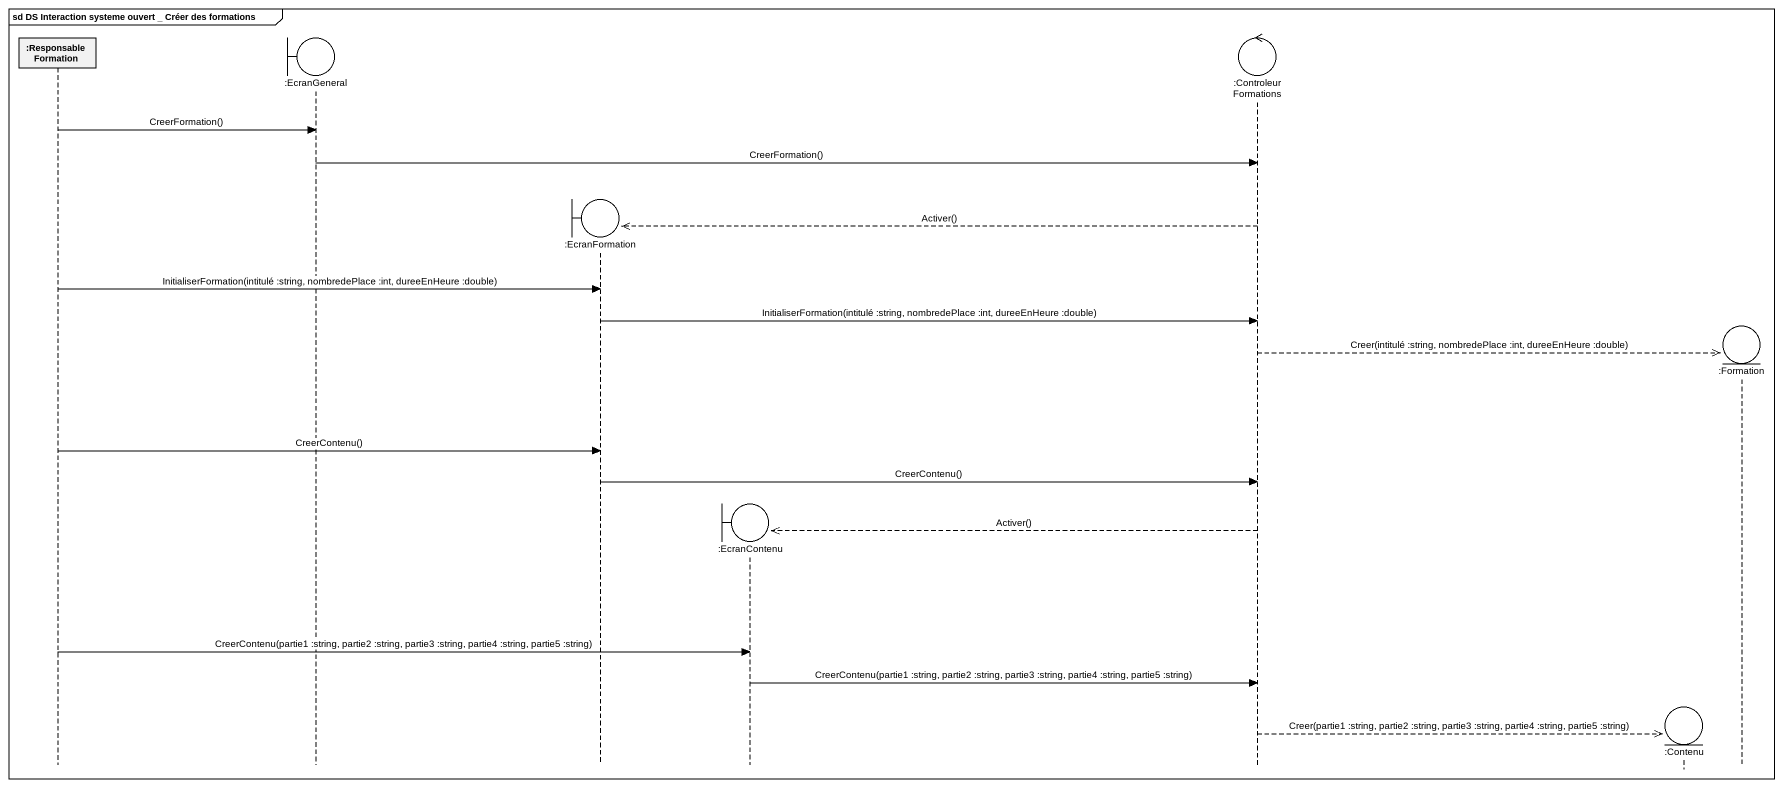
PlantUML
@startuml
mainframe sd DS Interaction systeme ouvert _ Créer des formations
hide footbox
participant ":ResponsableFormation" as ResponsableFormation
boundary ":EcranGeneral" as EcranGeneral
boundary ":EcranFormation" as EcranFormation
boundary ":EcranContenu" as EcranContenu
control ":ControleurFormations" as ControleurFormations
entity ":Contenu" as Contenu
entity ":Formation" as Formation

ResponsableFormation -> EcranGeneral : CreerFormation()
EcranGeneral -> ControleurFormations : CreerFormation()
ControleurFormations -->> EcranFormation ** : Activer()
ResponsableFormation -> EcranFormation : InitialiserFormation(intitulé :string, nombredePlace :int, dureeEnHeure :double)
EcranFormation -> ControleurFormations : InitialiserFormation(intitulé :string, nombredePlace :int, dureeEnHeure :double)
ControleurFormations -->> Formation ** : Creer(intitulé :string, nombredePlace :int, dureeEnHeure :double)
ResponsableFormation -> EcranFormation : CreerContenu()
EcranFormation -> ControleurFormations : CreerContenu()
ControleurFormations -->> EcranContenu ** : Activer()
ResponsableFormation -> EcranContenu : CreerContenu(partie1 :string, partie2 :string, partie3 :string, partie4 :string, partie5 :string)
EcranContenu -> ControleurFormations : CreerContenu(partie1 :string, partie2 :string, partie3 :string, partie4 :string, partie5 :string)
ControleurFormations -->> Contenu ** : Creer(partie1 :string, partie2 :string, partie3 :string, partie4 :string, partie5 :string)
@enduml
